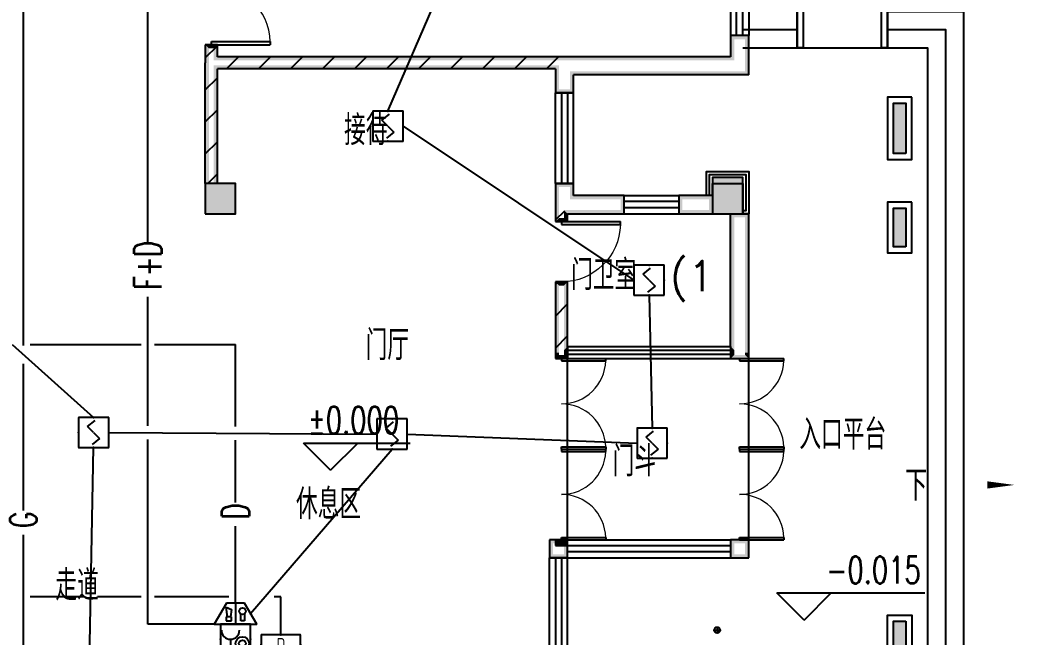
# Model space of a CAD drawing. Extents: x 101023 to 279373, y -114511 to 293844.
# Drawn here: x 228410 to 244941, y -55479 to -45256 of the extents above; entities that cross this region are included whole.
import ezdxf
from ezdxf.enums import TextEntityAlignment as Align

# ---------------------------------------------------------------- set-up
doc = ezdxf.new("R2010")
doc.units = 0
doc.header["$LTSCALE"] = 1000
doc.header["$MEASUREMENT"] = 0
for name, color, linetype in [('A-WALL-PATT', 252, 'Continuous'), ('COLUMN', 2, 'Continuous'), ('DIM_ELEV', 3, 'Continuous'), ('DIM_SYMB', 3, 'Continuous'), ('EQUIP-消防', 3, 'Continuous'), ('PUB_HATCH', 8, 'Continuous'), ('PUB_TEXT', 7, 'Continuous'), ('PUB_WALL', 2, 'Continuous'), ('SIG_TEXT', 7, 'Continuous'), ('STAIR', 2, 'Continuous'), ('WALL', 2, 'Continuous'), ('WINDOW', 2, 'Continuous'), ('WIRE-消防', 1, 'Continuous'), ('排水', 153, 'Continuous'), ('看线', 30, 'Continuous')]:
    doc.layers.add(name, color=color, linetype=linetype)
doc.styles.add('_TCH_DIM', font='simplex.shx', dxfattribs={"bigfont": 'gbcbig.shx'})
doc.styles.add('_TEL_ATTDEF', font='gbenor', dxfattribs={"bigfont": 'gbcbig'})
doc.styles.add('_TEL_DIM', font='simplex.shx', dxfattribs={"width": 0.8, "height": 3.5, "bigfont": 'gbcbig.shx'})
doc.styles.get("Standard").update_dxf_attribs({"font": 'simplex.shx', "width": 0.8, "bigfont": 'gbcbig.shx'})
pattern_1 = [(45, (-908016.57, -754752.9), (-265.16515, 265.16515), [])]

# ---------------------------------------------------------------- blocks, each defined once
blk = doc.blocks.new('_FZH')
blk.add_lwpolyline([(-0.5, -0.5), (0.5, -0.5), (0.5, 0.5), (-0.5, 0.5)], close=True)
at = {"layer": 'PUB_HATCH'}
blk.add_solid([(-0.5, -0.5), (0.5, -0.5), (-0.5, 0.5), (0.5, 0.5)], dxfattribs=at)
blk = doc.blocks.new('ng')
at = {"layer": '排水'}
for p, q in [((346041, 781408), (346041, 781308)), ((345991, 781358), (346091, 781358))]:
    blk.add_line(p, q, dxfattribs=at)
blk.add_circle((346041, 781358), 50, dxfattribs=at)
blk = doc.blocks.new('雨水管')
at = {"layer": '排水'}
blk.add_blockref('ng', (695245, -95028), dxfattribs=at)
blk = doc.blocks.new('$WINLIB2D$00000001')
at = {"color": 0}
for points in [[(-0.5, 0.5), (-0.5, -0.5)], [(-0.5, 0.5), (0.5, 0.5)], [(0.5, -0.5), (0.5, 0.5)], [(0.5, 0.1667), (-0.5, 0.1667)], [(0.5, -0.1667), (-0.5, -0.1667)], [(-0.5, -0.5), (0.5, -0.5)]]:
    blk.add_lwpolyline(points, dxfattribs=at)
blk = doc.blocks.new('$DorLib2D$00000002')
for p, q in [((-0.5, 0), (-0.5, 0.4875)), ((-0.475, 0.4875), (-0.5, 0.4875)), ((-0.475, 0), (-0.475, 0.4875)), ((0.475, 0), (0.475, 0.4875)), ((0.475, 0.4875), (0.5, 0.4875)), ((0.5, 0), (0.5, 0.4875)), ((-0.5, 0), (-0.475, 0)), ((0.5, 0), (0.475, 0))]:
    blk.add_line(p, q)
at = {"lineweight": 13}
for centre, start, end in [((-0.4875, 0), 0, 88.53072), ((0.4875, 0), 91.46928, 180)]:
    blk.add_arc(centre, 0.4875, start, end, dxfattribs=at)
blk = doc.blocks.new('$DorLib2D$00000001')
for p, q in [((0.45, 0.975), (0.5, 0.975)), ((0.45, 0), (0.45, 0.975)), ((0.5, 0), (0.5, 0.975)), ((0.5, 0), (0.45, 0))]:
    blk.add_line(p, q)
at = {"lineweight": 13}
blk.add_arc((0.475, 0), 0.975, 91.4693, 180, dxfattribs=at)
blk = doc.blocks.new('A$C40CE5D7B')
at = {"layer": 'A-WALL-PATT'}
h = blk.add_hatch(dxfattribs=at)
h.set_pattern_fill('普通砖', color=256, scale=150, style=0)
h.set_pattern_definition(pattern_1)
h.paths.add_polyline_path([(115290, 69610), (115350, 69670), (115350, 69870), (115150, 69870), (115150, 69570), (115283, 69570)])
h = blk.add_hatch(dxfattribs=at)
h.set_pattern_fill('普通砖', color=256, scale=150, style=0)
h.set_pattern_definition(pattern_1)
h.paths.add_polyline_path([(121083, 69503), (121050, 69610), (121050, 69670), (115350, 69670), (115290, 69610), (115283, 69570), (115290, 69530), (115350, 69470), (120950, 69470), (121010, 69530)])
h = blk.add_hatch(dxfattribs=at)
h.set_pattern_fill('普通砖', color=256, scale=150, style=0)
h.set_pattern_definition(pattern_1)
h.paths.add_polyline_path([(115150, 67570), (115350, 67570), (115350, 69470), (115290, 69530), (115283, 69570), (115150, 69570)])
h = blk.add_hatch(dxfattribs=at)
h.set_pattern_fill('普通砖', color=256, scale=150, style=0)
h.set_pattern_definition(pattern_1)
h.paths.add_polyline_path([(121010, 67170), (120950, 67170), (120950, 66940), (121150, 66940), (121150, 67070), (121090, 67130), (121117, 67203)])
h = blk.add_hatch(dxfattribs=at)
h.set_pattern_fill('普通砖', color=256, scale=150, style=0)
h.set_pattern_definition(pattern_1)
h.paths.add_polyline_path([(121090, 64810), (121150, 64870), (121150, 65940), (120950, 65940), (120950, 64770), (121083, 64770)])
h = blk.add_hatch(dxfattribs=at)
h.set_pattern_fill('普通砖', color=256, scale=150, style=0)
h.set_pattern_definition(pattern_1)
h.paths.add_polyline_path([(121083, 64770), (120950, 64770), (120950, 64670), (121150, 64670), (121090, 64730)])
h = blk.add_hatch(dxfattribs=at)
h.set_pattern_fill('普通砖', color=256, scale=150, style=0)
h.set_pattern_definition(pattern_1)
h.paths.add_polyline_path([(121150, 61576), (121150, 61670), (120950, 61670), (120950, 61576)])
at = {"layer": 'PUB_WALL'}
for points in [[(124150, 70020), (123850, 70020), (123910, 69960), (124090, 69960)], [(123850, 70020), (123850, 69670), (123910, 69610), (123910, 69960)], [(124150, 69370), (124150, 70020), (124090, 69960), (124090, 69430)], [(115350, 69870), (115150, 69870), (115210, 69810), (115290, 69810)], [(115150, 69870), (115150, 69570), (115210, 69570), (115210, 69810)], [(115350, 69670), (115350, 69870), (115290, 69810), (115290, 69610)], [(121050, 69670), (115350, 69670), (115290, 69610), (121050, 69610)], [(123850, 69670), (121050, 69670), (121050, 69610), (123910, 69610)], [(115150, 67570), (115210, 67570), (115210, 69570), (115150, 69570)], [(120950, 69470), (115350, 69470), (115290, 69530), (121010, 69530)], [(115290, 67570), (115350, 67570), (115350, 69470), (115290, 69530)], [(120950, 69470), (120950, 69070), (121010, 69130), (121010, 69530)], [(121250, 69070), (121250, 69370), (121190, 69430), (121190, 69130)], [(124150, 69370), (121250, 69370), (121190, 69430), (124090, 69430)], [(120950, 69070), (121250, 69070), (121190, 69130), (121010, 69130)], [(124050, 67670), (123550, 67670), (123610, 67610), (123990, 67610)], [(123550, 67670), (123550, 67070), (123610, 67130), (123610, 67610)], [(124050, 67070), (124050, 67670), (123990, 67610), (123990, 67130)], [(115650, 67570), (115150, 67570), (115210, 67510), (115590, 67510)], [(115150, 67570), (115150, 67070), (115210, 67130), (115210, 67510)], [(115650, 67070), (115650, 67570), (115590, 67510), (115590, 67130)], [(121250, 67570), (120950, 67570), (121010, 67510), (121190, 67510)], [(120950, 67570), (120950, 67170), (121010, 67170), (121010, 67510)], [(121250, 67370), (121250, 67570), (121190, 67510), (121190, 67310)], [(122090, 67370), (121250, 67370), (121190, 67310), (122030, 67310)], [(122090, 67070), (122090, 67370), (122030, 67310), (122030, 67130)], [(123550, 67370), (122990, 67370), (123050, 67310), (123490, 67310)], [(122990, 67370), (122990, 67070), (123050, 67130), (123050, 67310)], [(123550, 67070), (123550, 67370), (123490, 67310), (123490, 67130)], [(115150, 67070), (115650, 67070), (115590, 67130), (115210, 67130)], [(120950, 67170), (120950, 66940), (121010, 67000), (121010, 67170)], [(121150, 67070), (122090, 67070), (122030, 67130), (121090, 67130)], [(121150, 66940), (121150, 67070), (121090, 67130), (121090, 67000)], [(122990, 67070), (123550, 67070), (123490, 67130), (123050, 67130)], [(123550, 67070), (124050, 67070), (123990, 67130), (123610, 67130)], [(120950, 66940), (121150, 66940), (121090, 67000), (121010, 67000)], [(123850, 64870), (123850, 67070), (123910, 67070), (123910, 64810)], [(123850, 67070), (124150, 67070), (124150, 67010), (123850, 67010)], [(124150, 64770), (124150, 67070), (124090, 67070), (124090, 64770)], [(121150, 65940), (120950, 65940), (121010, 65880), (121090, 65880)], [(120950, 65940), (120950, 64770), (121010, 64770), (121010, 65880)], [(121150, 64870), (121150, 65940), (121090, 65880), (121090, 64810)], [(121150, 64870), (121150, 64670), (121090, 64730), (121090, 64810)], [(123850, 64870), (123850, 64670), (123910, 64730), (123910, 64810)], [(120950, 64770), (120950, 64670), (121010, 64730), (121010, 64770)], [(120950, 64670), (121150, 64670), (121090, 64730), (121010, 64730)], [(123850, 64670), (124150, 64670), (124090, 64730), (123910, 64730)], [(124150, 64670), (124150, 64770), (124090, 64770), (124090, 64730)], [(120850, 61670), (120850, 61370), (120910, 61430), (120910, 61610)], [(121150, 61670), (120850, 61670), (120910, 61610), (121090, 61610)], [(121150, 61670), (120950, 61670), (121010, 61610), (121090, 61610)], [(120950, 61670), (120950, 61576), (121010, 61636), (121010, 61610)], [(121150, 61370), (121150, 61670), (121090, 61610), (121090, 61430)], [(121150, 61576), (121150, 61670), (121090, 61610), (121090, 61636)], [(123850, 61670), (123850, 61370), (123910, 61430), (123910, 61610)], [(124150, 61670), (123850, 61670), (123910, 61610), (124090, 61610)], [(124150, 61370), (124150, 61670), (124090, 61610), (124090, 61430)], [(120950, 61576), (121150, 61576), (121090, 61636), (121010, 61636)], [(120850, 61370), (121150, 61370), (121090, 61430), (120910, 61430)], [(123850, 61370), (124150, 61370), (124090, 61430), (123910, 61430)]]:
    blk.add_hatch(color=256, dxfattribs=at).paths.add_polyline_path(points)
for points in [[(123450, 67370), (123450, 67770), (124150, 67770), (124150, 67070), (124050, 67070)], [(123500, 67370), (123500, 67720), (124100, 67720), (124100, 67120), (124050, 67120)], [(123550, 67370), (123550, 67570), (124050, 67570), (124050, 67070)]]:
    blk.add_lwpolyline(points)
at = {"layer": 'DIM_ELEV'}
for p, q in [((117226, 62820), (116776, 63270)), ((116776, 63270), (118543, 63270)), ((117226, 62820), (117676, 63270)), ((125068, 60338), (124618, 60788)), ((124618, 60788), (127069, 60788)), ((125068, 60338), (125518, 60788))]:
    blk.add_line(p, q, dxfattribs=at)
at = {"layer": 'DIM_SYMB'}
for points in [[(125700, 69820, 0, 0, 0), (125700, 74920, 0, 120, 0), (125700, 74470, 0, 0, 0)], [(127182, 62577, 0, 0, 0), (128551, 62577, 0, 120, 0), (128101, 62577, 0, 0, 0)]]:
    blk.add_lwpolyline(points, format="xyseb", dxfattribs=at)
at = {"layer": 'STAIR'}
for points in [[(124950, 74920), (125050, 74920), (125050, 69820), (125050, 69820), (124950, 69820)], [(126450, 69820), (126450, 74920), (124950, 74920), (124950, 69820)], [(126350, 74920), (126450, 74920), (126450, 69820), (126450, 69820), (126350, 69820)]]:
    blk.add_lwpolyline(points, close=True, dxfattribs=at)
for points in [[(126450, 70420), (127710, 70420), (127710, 56420), (124050, 56420)], [(126450, 70120), (127410, 70120), (127410, 56720), (124050, 56720)], [(124050, 70120), (124950, 70120)], [(124050, 69820), (127110, 69820), (127110, 57020), (124050, 57020)]]:
    blk.add_lwpolyline(points, dxfattribs=at)
at = {"layer": 'WALL'}
for p, q in [((124150, 70020), (123850, 70020)), ((123850, 70020), (123850, 69670)), ((124150, 69370), (124150, 70020)), ((115350, 69870), (115150, 69870)), ((115150, 69870), (115150, 69570)), ((115350, 69670), (115350, 69870)), ((121050, 69670), (115350, 69670)), ((123850, 69670), (121050, 69670)), ((115150, 67570), (115150, 69570)), ((120950, 69470), (115350, 69470)), ((115350, 67570), (115350, 69470)), ((120950, 69470), (120950, 69070)), ((121250, 69070), (121250, 69370)), ((124150, 69370), (121250, 69370)), ((120950, 69070), (121250, 69070)), ((121250, 67570), (120950, 67570)), ((120950, 67570), (120950, 67170)), ((121250, 67370), (121250, 67570)), ((122090, 67370), (121250, 67370)), ((122090, 67070), (122090, 67370)), ((123550, 67370), (122990, 67370)), ((122990, 67370), (122990, 67070)), ((120950, 67170), (120950, 66940)), ((121150, 67070), (122090, 67070)), ((121150, 66940), (121150, 67070)), ((122990, 67070), (123550, 67070)), ((123850, 64870), (123850, 67070)), ((123850, 67070), (124150, 67070)), ((124150, 64770), (124150, 67070)), ((120950, 66940), (121150, 66940)), ((121150, 65940), (120950, 65940)), ((120950, 65940), (120950, 64770)), ((121150, 64870), (121150, 65940)), ((121150, 64870), (121150, 64670)), ((123850, 64870), (123850, 64670)), ((120950, 64770), (120950, 64670)), ((120950, 64670), (121150, 64670)), ((123850, 64670), (124150, 64670)), ((124150, 64670), (124150, 64770)), ((120850, 61670), (120850, 61370)), ((121150, 61670), (120850, 61670)), ((121150, 61670), (120950, 61670)), ((120950, 61670), (120950, 61576)), ((121150, 61370), (121150, 61670)), ((121150, 61576), (121150, 61670)), ((123850, 61670), (123850, 61370)), ((124150, 61670), (123850, 61670)), ((124150, 61370), (124150, 61670)), ((120950, 61576), (121150, 61576)), ((120850, 61370), (121150, 61370)), ((123850, 61370), (124150, 61370))]:
    blk.add_line(p, q, dxfattribs=at)
at = {"layer": 'WINDOW'}
for p, q in [((121150, 63170), (121150, 64670)), ((124150, 63170), (124150, 64670)), ((121150, 61670), (121150, 63170)), ((124150, 61670), (124150, 63170))]:
    blk.add_line(p, q, dxfattribs=at)
at = {"layer": '看线'}
for points in [[(126850, 68999), (126450, 68999), (126450, 67969), (126850, 67969)], [(126850, 67262), (126450, 67262), (126450, 66420), (126850, 66420)], [(126850, 59578), (126450, 59578), (126450, 60419), (126850, 60419)]]:
    blk.add_lwpolyline(points, close=True, dxfattribs=at)
blk.add_blockref('雨水管', (-917658, -626157))
at = {"layer": 'COLUMN'}
for p, xscale, yscale, zscale, rotation in [((126650, 68484), -200.000000042608, 829.2734779979801, 829.2734779979801, 359.9999999912288), ((123800, 67370), 500.0000000877772, 600.0000000409782, 600.0000000409782, 359.9999999975054), ((115400, 67320), 499.9999996775296, 499.999999931897, 499.999999931897, 359.9999999932098), ((126650, 66841), -199.99999997532, 641.6984140200075, 641.6984140200075, 359.9999999912288), ((126650, 59999), -641.6984140200075, 199.9999999543652, 199.9999999543652, 90.00000002860553)]:
    blk.add_blockref('_FZH', p, dxfattribs=dict(at, xscale=xscale, yscale=yscale, zscale=zscale, rotation=rotation))
at = {"layer": 'WINDOW'}
for name, p, xscale, yscale, zscale, rotation in [('$WINLIB2D$00000001', (124000, 70470), -900, 300, -900, 90), ('$DorLib2D$00000001', (115250, 70370), 1000, 1000, -1000, 270), ('$WINLIB2D$00000001', (121100, 68320), 1500, 300, 1500, 90), ('$WINLIB2D$00000001', (122540, 67220), -900, 300, -900, 180), ('$DorLib2D$00000001', (121050, 66440), -1000, 1000, 1000, 270), ('$WINLIB2D$00000001', (122500, 64770), -2700.000000017462, 200, -2700.000000017462, 180), ('$DorLib2D$00000002', (121050, 63920), 1500, 1500, -1500, 270), ('$DorLib2D$00000002', (124000, 63920), 1500, 1500, -1500, 270), ('$DorLib2D$00000002', (121050, 62420), 1500, 1500, -1500, 270), ('$DorLib2D$00000002', (124000, 62420), 1500, 1500, -1500, 270), ('$WINLIB2D$00000001', (122500, 61520), -2700.000000017462, 300, -2700.000000017462, 180), ('$WINLIB2D$00000001', (121000, 60620), 1500, 300, 1500, 90)]:
    blk.add_blockref(name, p, dxfattribs=dict(at, xscale=xscale, yscale=yscale, zscale=zscale, rotation=rotation))
at = {"layer": 'DIM_ELEV', "color": 7, "style": '_TCH_DIM', "width": 0.705882}
for s, p in [('%%P0.000', (116848, 63427)), ('-0.015', (125434, 60946))]:
    blk.add_text(s, height=446.2, dxfattribs=at).set_placement(p)
at = {"layer": 'DIM_SYMB', "color": 7, "style": '_TCH_DIM'}
blk.add_text('下', height=506, dxfattribs=at).set_placement((126740, 62315))
at = {"layer": 'PUB_TEXT'}
for s, p in [('接待', (117448, 68205)), ('门卫室', (121208, 65805)), ('(1', (122845, 65785)), ('门厅', (117804, 64644)), ('入口平台', (124988, 63163)), ('门斗', (121896, 62719)), ('休息区', (116652, 62009)), ('走道', (112667, 60664))]:
    blk.add_text(s, height=500, dxfattribs=at).set_placement(p)
blk = doc.blocks.new('$equip$00002655')
for p, q in [((-0.5, 1), (-0.5, 0)), ((0.5, 1), (-0.5, 1)), ((0.5, 0), (0.5, 1)), ((-0.169, 0.5), (-0.169, 0.15)), ((-0.5, 0), (0.5, 0))]:
    blk.add_line(p, q)
at = {"const_width": 0.04}
blk.add_lwpolyline([(-0.5, 1), (0.5, 1), (0.5, 0), (-0.5, 0), (-0.5, 1), (0.5, 1)], dxfattribs=at)
for radius in [0.226, 0.113]:
    blk.add_circle((0.227, 0.36), radius)
blk.add_arc((-0.169, 0.8), 0.3, 180, 0)
for p in [(0, 1), (-0.5, 0.5), (0.5, 0.5), (0, 0)]:
    blk.add_point(p)
at = {"color": 7, "flags": 1}
for tag, height, p in [('B', 0.4, (0.762, 0.292)), ('A', 0.00002, (0, 0))]:
    blk.add_attdef(tag, text='', height=height, dxfattribs=at).set_placement(p, align=Align.MIDDLE_CENTER)
blk = doc.blocks.new('$equip$00002679')
for p, q in [((-0.3, 0.699), (-0.703, 0)), ((0.3, 0.699), (-0.3, 0.699)), ((0.3, 0.699), (-0.3, 0.699)), ((0, 0.699), (0, 0)), ((0.703, 0), (0.3, 0.699)), ((-0.264, 0.249), (-0.304, 0.569)), ((-0.304, 0.569), (-0.128, 0.489)), ((-0.128, 0.489), (-0.168, 0.249)), ((0.174, 0.11), (0.174, 0.338)), ((0.294, 0.338), (0.294, 0.11)), ((-0.703, 0), (0.703, 0)), ((-0.304, 0.249), (-0.304, 0.113)), ((-0.128, 0.249), (-0.304, 0.249)), ((-0.304, 0.113), (-0.128, 0.113)), ((-0.128, 0.113), (-0.128, 0.249)), ((0.294, 0.11), (0.174, 0.11))]:
    blk.add_line(p, q)
at = {"const_width": 0.04}
for points in [[(-0.299, 0.699), (0.301, 0.699), (0.703, 0), (-0.702, 0), (-0.299, 0.699), (0.301, 0.699)], [(-0.3, 0.699), (0.3, 0.699), (0.703, 0), (-0.703, 0), (-0.3, 0.699), (0.3, 0.699)]]:
    blk.add_lwpolyline(points, dxfattribs=at)
blk.add_circle((0.234, 0.43), 0.111)
for p in [(0, 0.699), (-0.501, 0.349), (0.502, 0.349), (0, 0)]:
    blk.add_point(p)
at = {"color": 7, "flags": 1}
for tag, height, p in [('B', 0.4, (0.961, 0.299)), ('A', 0.00002, (0, 0))]:
    blk.add_attdef(tag, text='', height=height, dxfattribs=at).set_placement(p, align=Align.MIDDLE_CENTER)
blk = doc.blocks.new('$Equip$00002649')
for p, q in [((-0.5, 0.5), (-0.5, -0.5)), ((0.5, 0.5), (-0.5, 0.5)), ((-0.2, 0.2), (0.05, 0.4)), ((0.5, -0.5), (0.5, 0.5)), ((0, 0), (-0.2, 0.2)), ((0, 0), (0.2, -0.2)), ((0.2, -0.2), (-0.05, -0.4)), ((-0.5, -0.5), (0.5, -0.5))]:
    blk.add_line(p, q)
at = {"const_width": 0.04}
blk.add_lwpolyline([(-0.5, 0.5), (0.5, 0.5), (0.5, -0.5), (-0.5, -0.5), (-0.5, 0.5), (0.5, 0.5)], dxfattribs=at)
for p in [(0, 0.5), (-0.5, 0), (0.5, 0), (0, -0.5)]:
    blk.add_point(p)
at = {"color": 7, "flags": 1}
for tag, height, p in [('A', 0.00002, (0, 0)), ('B', 0.4, (0.762, -0.208))]:
    blk.add_attdef(tag, text='', height=height, dxfattribs=at).set_placement(p, align=Align.MIDDLE_CENTER)
blk = doc.blocks.new('$equip$00002779')
for p, q in [((0.65, 0.65), (-0.65, 0.65)), ((-0.65, 0.65), (-0.65, 0)), ((0.65, 0), (0.65, 0.65)), ((-0.65, 0), (0.65, 0))]:
    blk.add_line(p, q)
at = {"const_width": 0.04}
blk.add_lwpolyline([(-0.65, 0.65), (-0.65, 0), (0.65, 0), (0.65, 0.65), (-0.65, 0.65), (-0.65, 0)], dxfattribs=at)
for p in [(0, 0.65), (-0.65, 0.325), (0, 0), (0.65, 0.325)]:
    blk.add_point(p)
at = {"color": 7}
blk.add_attdef('$TEXT$', text='', height=0.4, dxfattribs=at).set_placement((0.006, 0.343), align=Align.MIDDLE_CENTER)
at = {"color": 7, "flags": 1}
for tag, p in [('B', (0.905, 0.246)), ('A', (0, 0))]:
    blk.add_attdef(tag, text='', height=0.4, dxfattribs=at).set_placement(p, align=Align.MIDDLE_CENTER)

msp = doc.modelspace()

# ---------------------------------------------------------------- linework, layer by layer
at = {"layer": 'WIRE-消防', "linetype": 'Continuous'}
for p, q in [((234505, -46766), (235955, -43391)), ((228466, -50650), (228466, -43888)), ((234755, -47016), (238580, -49566)), ((238830, -49816), (238880, -52016)), ((228281, -50635), (229630, -51841)), ((228466, -53382), (228466, -50952)), ((229880, -52091), (234323, -52116)), ((234823, -52116), (238630, -52266)), ((229505, -58941), (229630, -52341)), ((232230, -55091), (234573, -52366)), ((228466, -59824), (228466, -53788))]:
    msp.add_line(p, q, dxfattribs=at)
at = {"layer": 'WIRE-消防'}
for p, q in [((230528, -48958), (230528, -44300)), ((230528, -51982), (230528, -49841)), ((228579, -50635), (230416, -50635)), ((230641, -50635), (231980, -50635)), ((231980, -51990), (231980, -50635)), ((230528, -55266), (230528, -52207)), ((231980, -53249), (231980, -52215)), ((231980, -54917), (231980, -53644)), ((229470, -54811), (228579, -54811)), ((230416, -54811), (229695, -54811)), ((231867, -54811), (230641, -54811)), ((232730, -54811), (232620, -54811)), ((232730, -55441), (232730, -54811)), ((231628, -55266), (230528, -55266))]:
    msp.add_line(p, q, dxfattribs=at)

# ---------------------------------------------------------------- block references
at = {"layer": 'EQUIP-消防', "xscale": 500, "yscale": 500, "zscale": 500}
for name, p in [('$Equip$00002649', (234505, -47016)), ('$Equip$00002649', (238830, -49566)), ('$Equip$00002649', (229630, -52091)), ('$Equip$00002649', (234573, -52116)), ('$Equip$00002649', (238880, -52266)), ('$equip$00002679', (231980, -55266)), ('$equip$00002655', (231980, -55766))]:
    msp.add_blockref(name, p, dxfattribs=at)
at = {"layer": 'EQUIP-消防'}
ref = msp.add_blockref('$equip$00002779', (232730, -55766), dxfattribs=dict(at, xscale=500, yscale=500, zscale=500))
ref.add_attrib('$TEXT$', 'D', dxfattribs={"layer": '0', "color": 7, "height": 200, "style": '_TEL_ATTDEF'}).set_placement((232733, -55595), align=Align.MIDDLE_CENTER)
at = {"layer": 'STAIR'}
msp.add_blockref('A$C40CE5D7B', (116330, -115536), dxfattribs=at)

# ---------------------------------------------------------------- texts
at = {"layer": 'SIG_TEXT', "style": '_TEL_DIM', "width": 0.64}
for s, p in [('F+D', (230753, -49721)), ('D', (232205, -53524)), ('G', (228691, -53668))]:
    msp.add_text(s, height=450, rotation=90, dxfattribs=at).set_placement(p)

doc.saveas('drawing.dxf')
